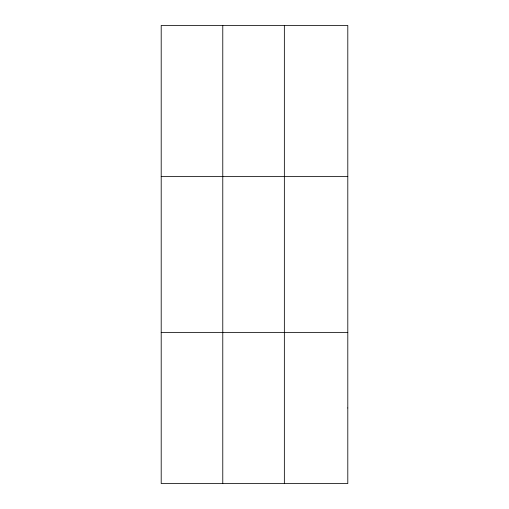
<?xml version="1.0" encoding="UTF-8"?>
<svg xmlns="http://www.w3.org/2000/svg" width="509" height="509" viewBox="0 0 509 509"><rect width="100%" height="100%" fill="white"/><g stroke="black" fill="none" stroke-linecap="round" stroke-linejoin="round"><path stroke-width="0.76" d="M222.777 483.55L222.777 25.45M284.353 483.55L284.353 25.45M161.2 176.623L347.8 176.623M161.2 332.377L347.8 332.377M347.8 407.964L347.8 483.55L161.2 483.55L161.2 25.45L347.8 25.45L347.8 407.964"/></g></svg>
